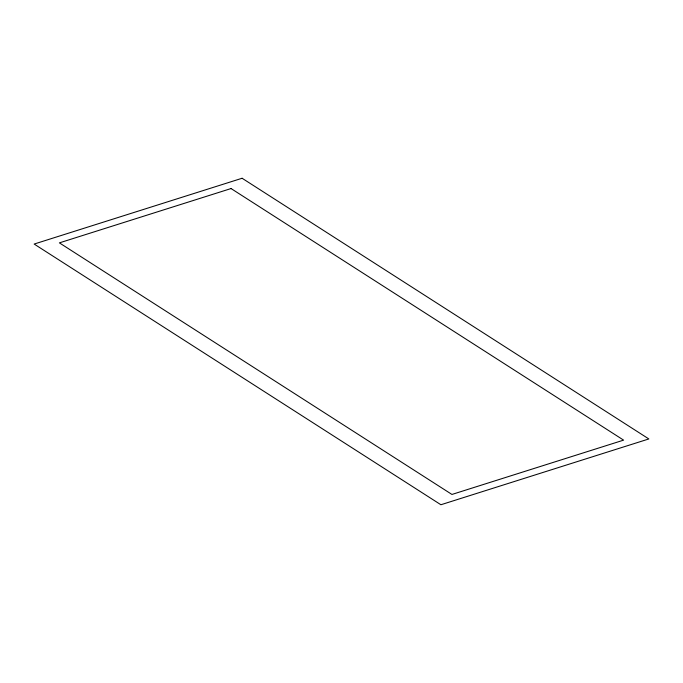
<?xml version="1.0" encoding="UTF-8"?>
<svg xmlns="http://www.w3.org/2000/svg" width="683" height="683" viewBox="0 0 683 683"><rect width="100%" height="100%" fill="white"/><g stroke="black" fill="none" stroke-linecap="round" stroke-linejoin="round"><path stroke-width="1.02" d="M242.098 178.254L34.15 244.053L440.902 504.746L648.85 438.947L242.098 178.254M231.05 188.551L59.395 242.866L451.95 494.449L623.605 440.134L231.05 188.551"/></g></svg>
